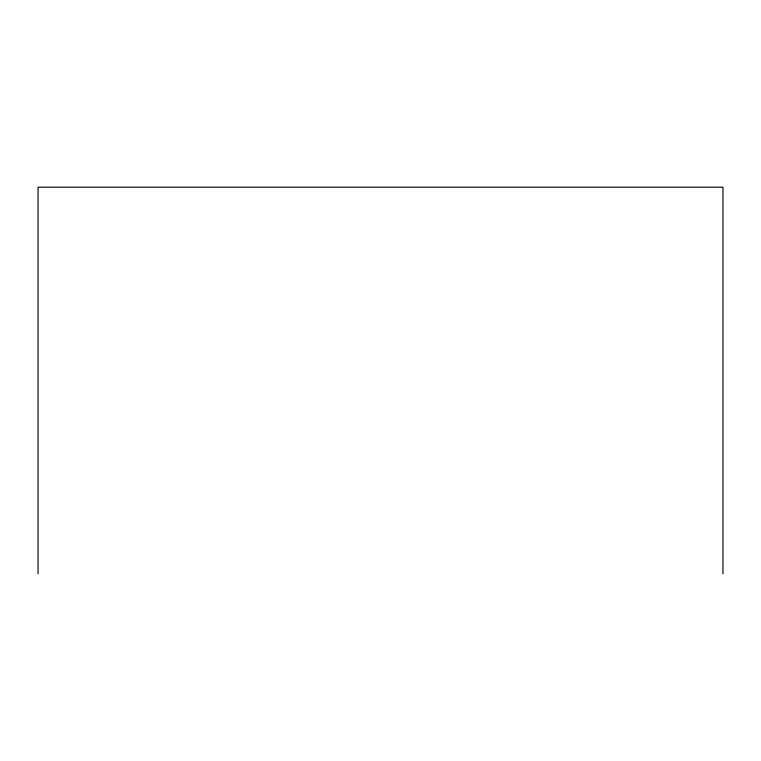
<?xml version="1.0" encoding="UTF-8"?>
<svg xmlns="http://www.w3.org/2000/svg" width="761" height="761" viewBox="0 0 761 761"><rect width="100%" height="100%" fill="white"/><g stroke="black" fill="none" stroke-linecap="round" stroke-linejoin="round"><path stroke-width="1.14" d="M722.95 573.813L722.95 187.187L38.05 187.187L38.05 573.813"/></g></svg>
